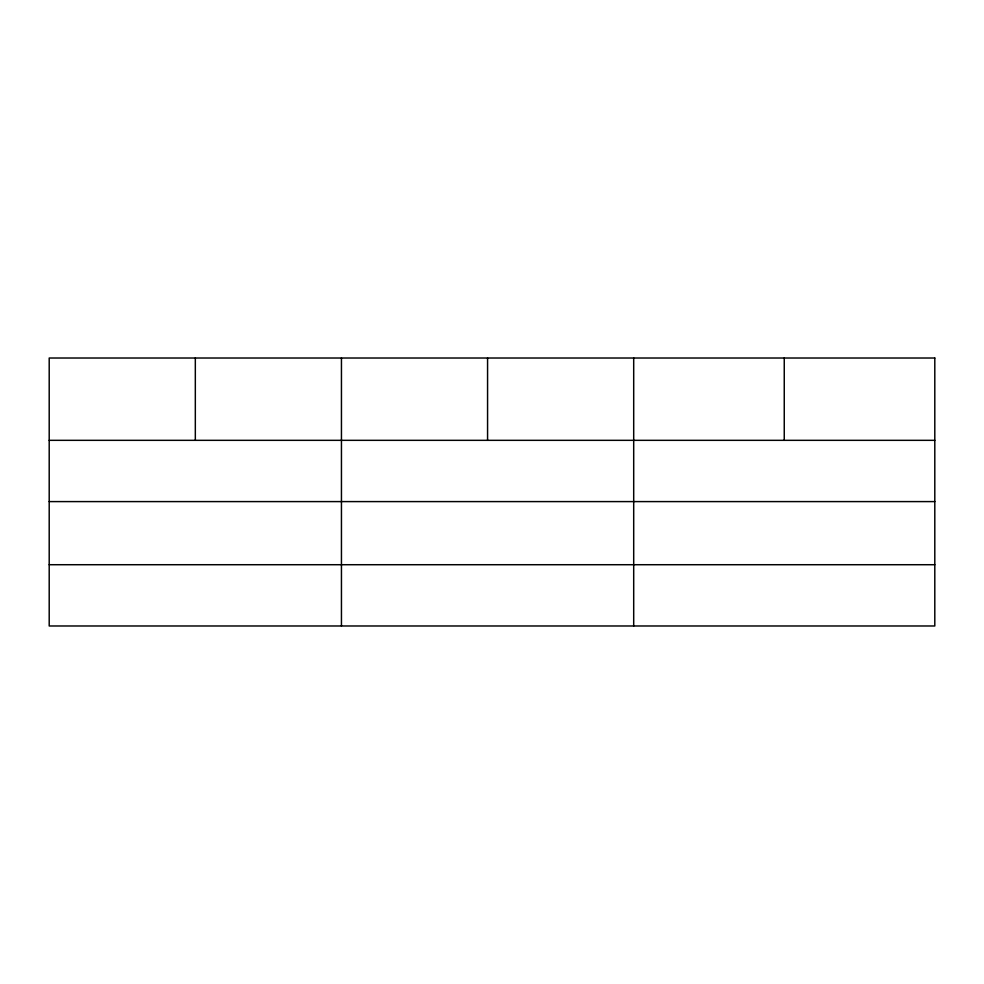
<?xml version="1.0" encoding="UTF-8"?>
<svg xmlns="http://www.w3.org/2000/svg" width="984" height="984" viewBox="0 0 984 984"><rect width="100%" height="100%" fill="white"/><g stroke="black" fill="none" stroke-linecap="round" stroke-linejoin="round"><path stroke-width="1.48" d="M49.2 440.328L934.8 440.328M49.2 501.594L934.8 501.594M49.2 564.718L934.8 564.718M784.248 358.016L784.248 440.328M633.696 358.016L633.696 625.984M487.572 358.016L487.572 440.328M341.448 358.016L341.448 625.984M195.324 358.016L195.324 440.328M934.8 358.016L49.2 358.016L49.2 625.984L934.8 625.984L934.8 358.016"/></g></svg>
